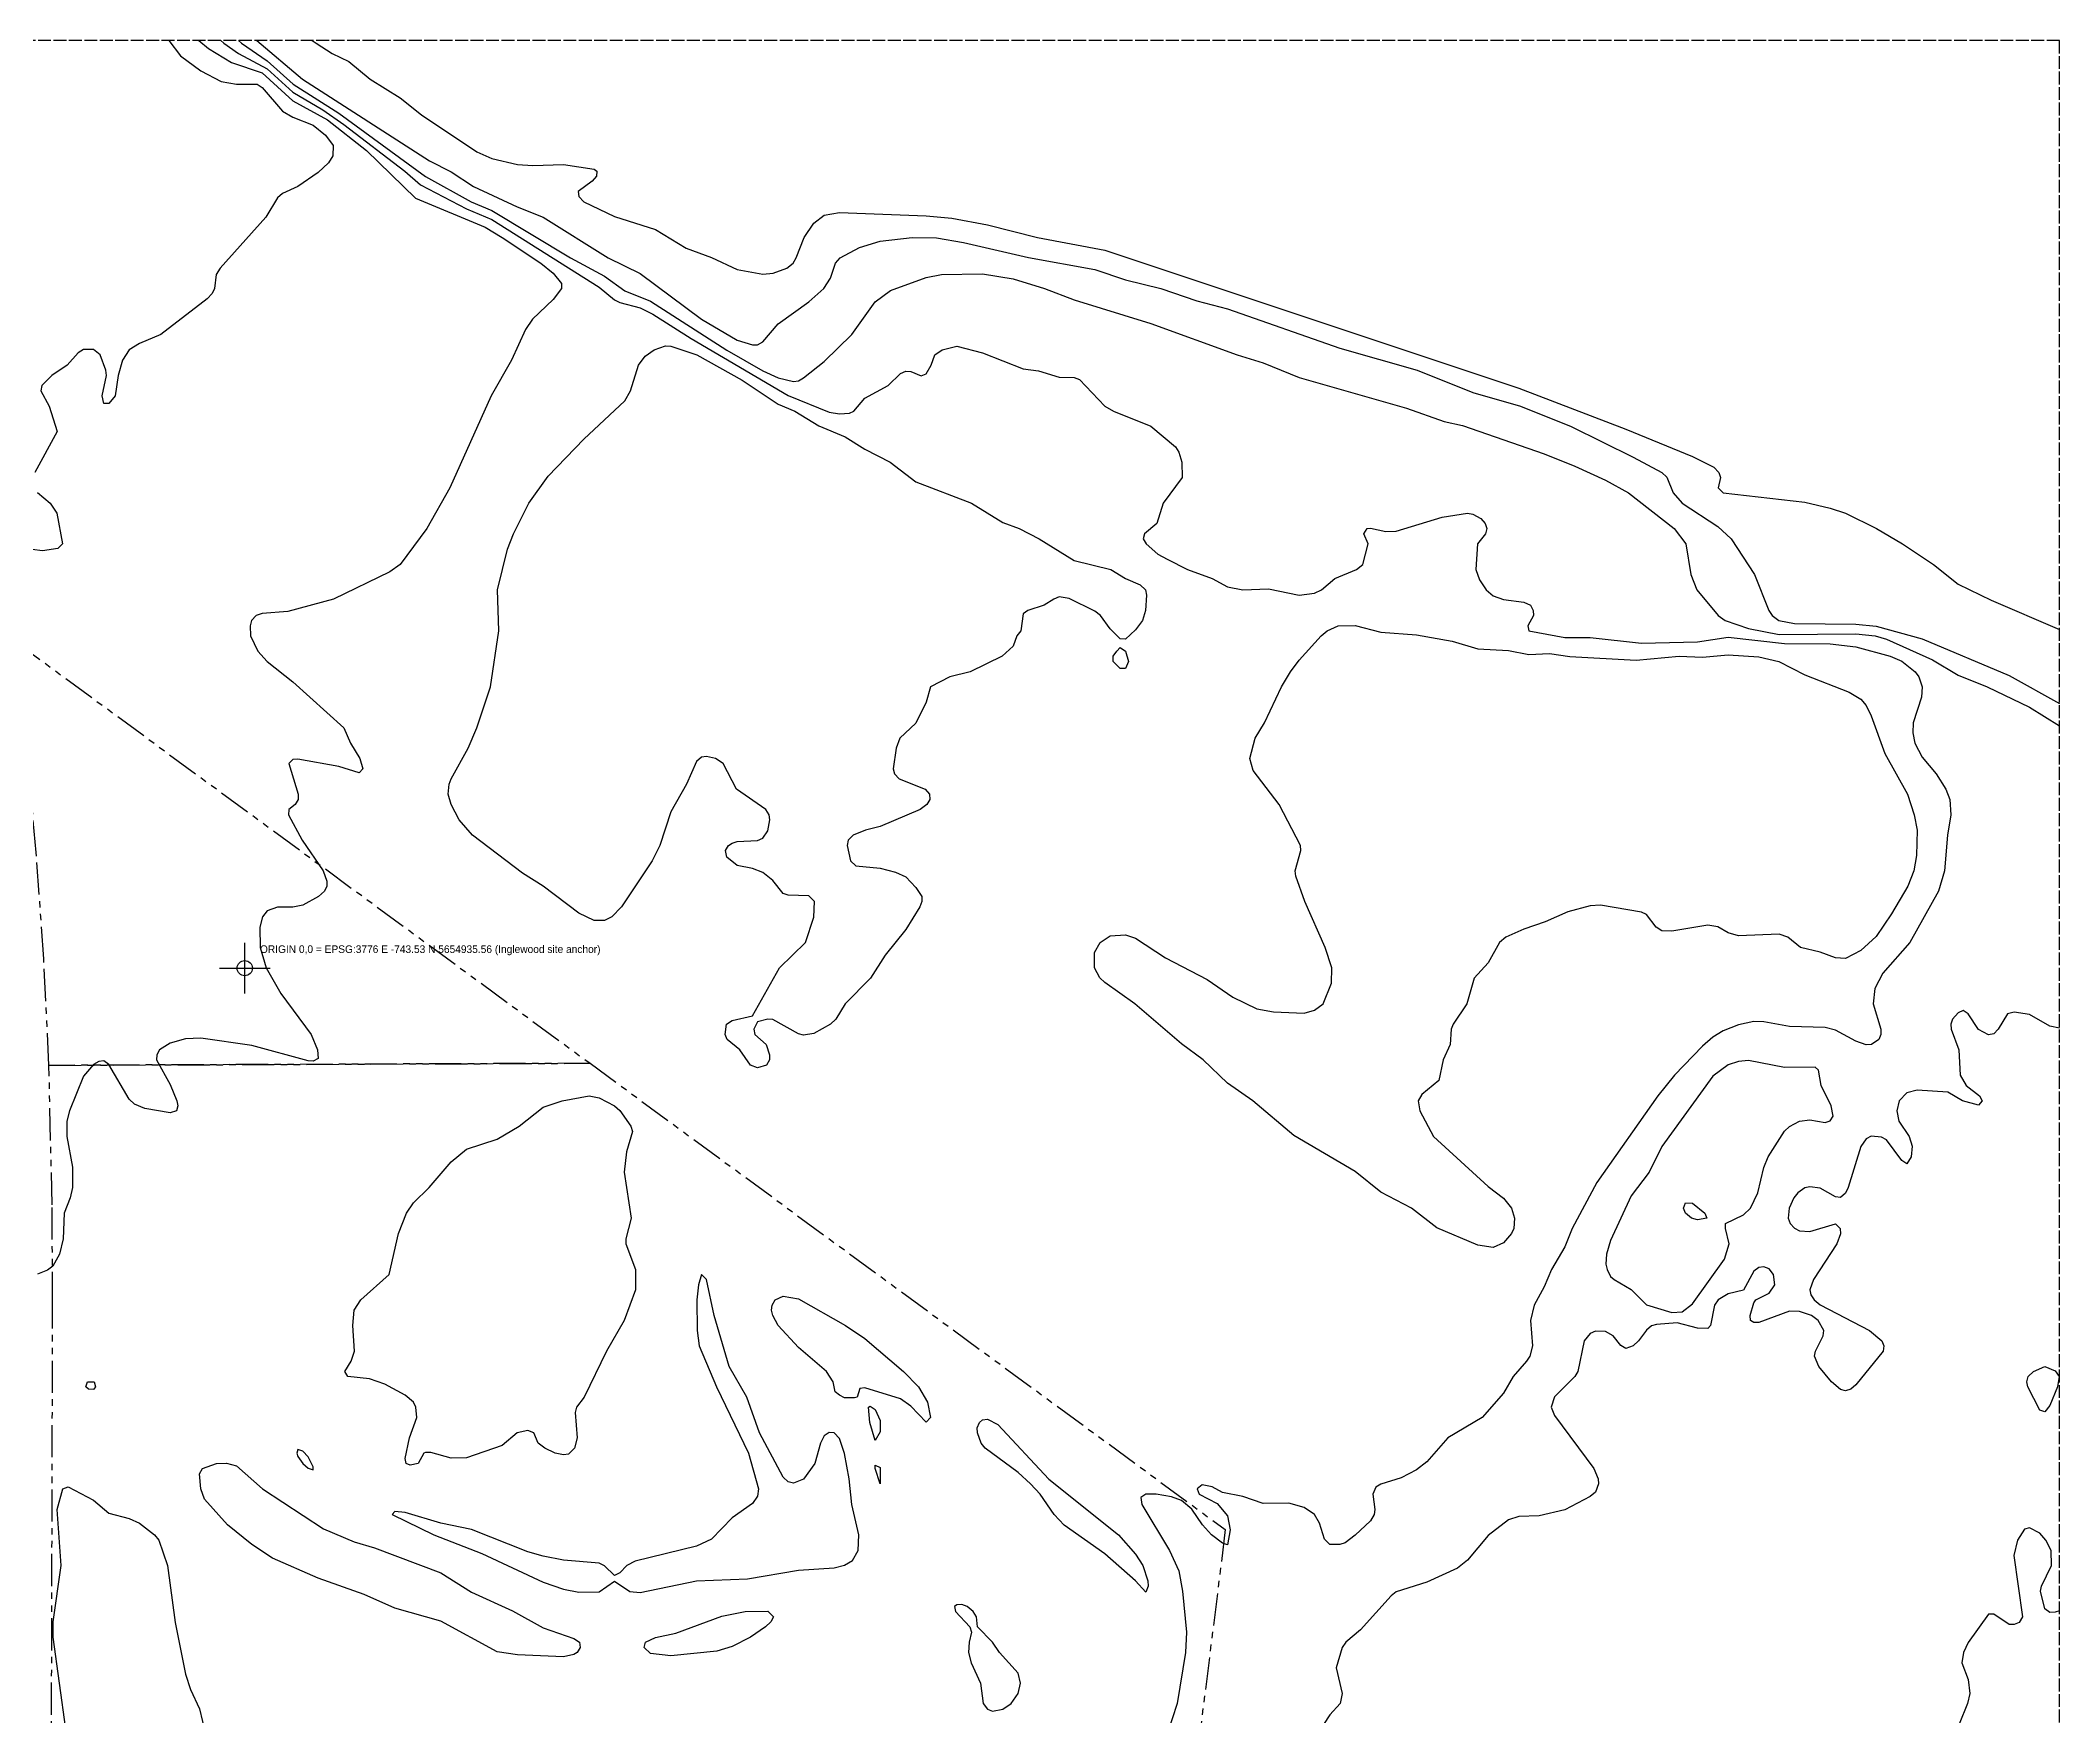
# Model space of a CAD drawing. Header units: metres. Extents: x -242 to 358, y -417 to 183.
# Drawn here: x -40.3 to 358, y -147.4 to 183 of the extents above; entities that cross this region are included whole.
import ezdxf

# ---------------------------------------------------------------- set-up
doc = ezdxf.new("R2010")
doc.units = ezdxf.units.M
doc.header["$LTSCALE"] = 2
doc.linetypes.add('DASHED', pattern=[1.524, 1.27, -0.254])
doc.linetypes.add('PHANTOM', pattern=[6.35, 3.175, -0.635, 0.635, -0.635, 0.635, -0.635])
for name, color, linetype in [('TOPO-CONTOUR-MAJOR', 8, 'CONTINUOUS'), ('TOPO-CONTOUR-MINOR', 9, 'CONTINUOUS'), ('TOPO-EXTENT', 3, 'DASHED'), ('TOPO-REF-SITE', 1, 'PHANTOM'), ('Z-ORIGIN', 1, 'CONTINUOUS')]:
    doc.layers.add(name, color=color, linetype=linetype)

msp = doc.modelspace()

# ---------------------------------------------------------------- linework, layer by layer
at = {"layer": 'TOPO-CONTOUR-MAJOR'}
for points in [[(-9.08, 183, 1035), (-7.18, 181.41, 1035), (-2.62, 178.66, 1035), (3.43, 176.59, 1035), (9.48, 171.07, 1035), (16.3, 167.31, 1035), (24.04, 161.26, 1035), (33.66, 151.89, 1035), (47.4, 146.15, 1035), (50.81, 144.13, 1035), (58.42, 139.09, 1035), (60.86, 137.08, 1035), (62.49, 135.06, 1035), (62.51, 134.05, 1035), (60.86, 131.87, 1035), (56.76, 128.01, 1035), (55.35, 125.99, 1035), (52.64, 119.95, 1035), (48.6, 112.89, 1035), (40.44, 94.76, 1035), (35.91, 86.7, 1035), (30.69, 79.64, 1035), (28.62, 78.18, 1035), (17.54, 72.77, 1035), (8.47, 70.33, 1035), (3.43, 69.94, 1035), (2.28, 69.57, 1035), (1.33, 68.56, 1035), (1.05, 67.55, 1035), (1.14, 65.54, 1035), (2.56, 62.51, 1035), (4.4, 60.5, 1035), (9.51, 56.47, 1035), (19.53, 47.4, 1035), (20.84, 44.38, 1035), (22.67, 41.35, 1035), (23.29, 39.34, 1035), (22.57, 38.5, 1035), (18.54, 39.76, 1035), (10.48, 41.24, 1035), (9.48, 41.16, 1035), (8.71, 40.35, 1035), (10.51, 34.3, 1035), (10.57, 33.29, 1035), (9.92, 32.29, 1035), (8.7, 31.28, 1035), (8.64, 30.27, 1035), (11.34, 25.23, 1035), (15.48, 19.19, 1035), (16.22, 17.17, 1035), (16.19, 16.16, 1035), (15.71, 15.16, 1035), (14.57, 14.15, 1035), (11.49, 12.41, 1035), (9.48, 12, 1035), (6.45, 12.06, 1035), (4.44, 11.32, 1035), (3.51, 10.12, 1035), (2.95, 8.1, 1035), (3.02, 4.07, 1035), (4.25, 0.04, 1035), (7.11, -5, 1035), (13.09, -13.06, 1035), (14.35, -16.08, 1035), (14.51, -17.84, 1035), (13.51, -18.37, 1035), (12.5, -18.31, 1035), (1.42, -15.23, 1035), (-8.66, -13.81, 1035), (-11.68, -13.91, 1035), (-14.71, -14.8, 1035), (-16.79, -16.08, 1035), (-17.32, -17.09, 1035), (-17.38, -18.1, 1035), (-14.71, -22.94, 1035), (-13.39, -26.16, 1035), (-13.19, -27.16, 1035), (-13.46, -28.17, 1035), (-14.71, -28.51, 1035), (-19.74, -27.69, 1035), (-21.76, -26.85, 1035), (-22.77, -25.82, 1035), (-26.8, -19.02, 1035), (-27.81, -18.31, 1035), (-28.81, -18.41, 1035), (-29.82, -19.03, 1035), (-31.84, -21.29, 1035), (-34.59, -28.17, 1035), (-35.07, -30.19, 1035), (-35.11, -33.21, 1035), (-34, -39.26, 1035), (-34, -43.29, 1035), (-34.42, -45.3, 1035), (-35.62, -48.32, 1035), (-35.84, -53.36, 1035), (-36.51, -56.38, 1035), (-37.88, -58.77, 1035), (-38.89, -59.56, 1035), (-40.9, -60.37, 1035)], [(80.74, 121.96, 1035), (83.03, 122.72, 1035), (84.04, 122.66, 1035), (89.19, 120.96, 1035), (98.15, 115.99, 1035), (105.2, 111.23, 1035), (108.51, 109.87, 1035), (113.26, 106.95, 1035), (118.44, 104.83, 1035), (122.33, 102.37, 1035), (127.34, 99.8, 1035), (132.4, 95.9, 1035), (143.33, 91.73, 1035), (149.53, 87.92, 1035), (152.77, 86.7, 1035), (156.73, 84.68, 1035), (163.64, 80.41, 1035), (170.84, 78.64, 1035), (173.72, 76.87, 1035), (176.64, 75.61, 1035), (177.71, 74.61, 1035), (177.88, 73.6, 1035), (177.68, 70.57, 1035), (177.12, 68.56, 1035), (175.73, 66.73, 1035), (173.72, 64.87, 1035), (172.71, 64.95, 1035), (170.69, 66.94, 1035), (168.81, 69.57, 1035), (167.67, 70.43, 1035), (162.63, 72.91, 1035), (160.62, 73.22, 1035), (159.61, 72.81, 1035), (157.68, 71.58, 1035), (154.49, 70.57, 1035), (153.56, 69.91, 1035), (153.08, 66.54, 1035), (152.31, 65.54, 1035), (151.55, 63.52, 1035), (149.38, 61.51, 1035), (143.1, 58.48, 1035), (139.08, 57.48, 1035), (135.29, 55.46, 1035), (134.41, 52.44, 1035), (132.4, 48.32, 1035), (129.21, 45.38, 1035), (128.51, 43.37, 1035), (127.93, 39.34, 1035), (128.16, 38.33, 1035), (129.12, 37.32, 1035), (134.23, 35.31, 1035), (135.06, 34.3, 1035), (135.14, 33.29, 1035), (134.56, 32.29, 1035), (133.21, 31.28, 1035), (125.35, 27.96, 1035), (122.47, 27.25, 1035), (120.04, 26.24, 1035), (119.05, 25.23, 1035), (118.82, 24.22, 1035), (119.5, 21.2, 1035), (120.51, 20.19, 1035), (125.35, 19.71, 1035), (128.37, 18.94, 1035), (130.39, 17.99, 1035), (132.4, 15.93, 1035), (133.54, 14.15, 1035), (133.58, 13.14, 1035), (133.16, 12.13, 1035), (130.39, 7.62, 1035), (126.36, 2.57, 1035), (123.46, -1.97, 1035), (118.44, -7.01, 1035), (116.61, -10.03, 1035), (115.57, -11.04, 1035), (112.25, -12.88, 1035), (110.24, -13.24, 1035), (109.23, -12.95, 1035), (104.19, -10.12, 1035), (103.18, -10.05, 1035), (101.17, -10.56, 1035), (100.39, -12.05, 1035), (100.62, -13.06, 1035), (102.85, -15.07, 1035), (103.53, -17.09, 1035), (103.48, -18.1, 1035), (102.89, -19.1, 1035), (101.17, -19.64, 1035), (99.79, -19.1, 1035), (97.67, -16.08, 1035), (95.16, -14.06, 1035), (94.8, -13.06, 1035), (95.06, -11.04, 1035), (96.13, -10.34, 1035), (100.16, -9.42, 1035), (105.46, 0.04, 1035), (110.61, 5.08, 1035), (112.25, 10.09, 1035), (112.37, 13.14, 1035), (111.25, 14.29, 1035), (107.21, 14.38, 1035), (106.21, 14.76, 1035), (104.19, 17.32, 1035), (102.18, 18.9, 1035), (100.16, 19.69, 1035), (97.14, 20.26, 1035), (95.12, 21.88, 1035), (94.84, 23.22, 1035), (95.44, 24.22, 1035), (96.13, 24.67, 1035), (97.14, 24.99, 1035), (101.17, 25.2, 1035), (102.18, 25.61, 1035), (103.18, 27.06, 1035), (103.6, 29.26, 1035), (103.43, 30.27, 1035), (102.78, 31.28, 1035), (97.02, 35.31, 1035), (94.37, 40.35, 1035), (92.83, 41.35, 1035), (91.09, 41.77, 1035), (90.09, 41.59, 1035), (89.08, 40.79, 1035), (87.14, 36.32, 1035), (84.04, 30.82, 1035), (81.88, 24.22, 1035), (80.36, 21.2, 1035), (74.34, 12.13, 1035), (72.42, 10.12, 1035), (70.94, 9.38, 1035), (68.93, 9.39, 1035), (65.9, 10.83, 1035), (58.85, 16.15, 1035), (54.82, 18.73, 1035), (44.95, 26.24, 1035), (42.28, 29.26, 1035), (40.7, 32.29, 1035), (40.15, 34.3, 1035), (40.3, 36.32, 1035), (40.69, 37.32, 1035), (44.08, 43.37, 1035), (45.79, 47.4, 1035), (48.48, 55.46, 1035), (50.15, 66.54, 1035), (49.83, 74.61, 1035), (51.82, 82.67, 1035), (53.01, 85.69, 1035), (56.07, 91.73, 1035), (59.86, 97.06, 1035), (66.91, 104.33, 1035), (74.95, 111.89, 1035), (76.1, 113.9, 1035), (77.7, 118.94, 1035), (79, 120.7, 1035), (80.74, 121.96, 1035)], [(215.71, 67.55, 1035), (219.06, 67.6, 1035), (224.1, 66.29, 1035), (231.15, 65.73, 1035), (238.2, 64.5, 1035), (243.24, 63.02, 1035), (249.29, 62.69, 1035), (253.32, 61.9, 1035), (257.35, 62.06, 1035), (261.38, 61.5, 1035), (274.48, 60.72, 1035), (282.96, 61.51, 1035), (287.58, 61.36, 1035), (292.62, 61.79, 1035), (298.66, 61.43, 1035), (302.59, 60.5, 1035), (307.73, 57.85, 1035), (316.49, 54.45, 1035), (318.81, 53.08, 1035), (319.82, 51.82, 1035), (320.83, 49.74, 1035), (323.51, 42.36, 1035), (328.01, 34.3, 1035), (329.34, 30.27, 1035), (329.88, 27.25, 1035), (329.79, 22.21, 1035), (329.22, 19.19, 1035), (328.05, 16.16, 1035), (324.86, 10.69, 1035), (321.84, 6.27, 1035), (318.81, 3.51, 1035), (315.79, 1.89, 1035), (313.78, 2.01, 1035), (310.75, 3.14, 1035), (306.86, 4.07, 1035), (304.42, 6.09, 1035), (302.69, 6.69, 1035), (294.63, 6.38, 1035), (292.62, 7, 1035), (290.6, 8.16, 1035), (288.59, 8.48, 1035), (281.53, 7.28, 1035), (279.52, 7.34, 1035), (278.39, 8.1, 1035), (276.49, 10.6, 1035), (275.49, 11.03, 1035), (267.43, 12.45, 1035), (265.41, 12.29, 1035), (261.02, 11.13, 1035), (256.51, 9.11, 1035), (252.31, 7.67, 1035), (248.78, 6.09, 1035), (247.48, 5.08, 1035), (245.27, 1.05, 1035), (242.49, -1.97, 1035), (241.09, -7.01, 1035), (238.37, -11.04, 1035), (237.95, -12.05, 1035), (237.8, -15.07, 1035), (236.4, -18.1, 1035), (235.55, -22.13, 1035), (232.16, -24.89, 1035), (231.5, -26.16, 1035), (231.81, -28.17, 1035), (234.52, -33.21, 1035), (245.26, -43.09, 1035), (248.28, -45.37, 1035), (249.85, -47.32, 1035), (250.49, -49.33, 1035), (250.33, -51.35, 1035), (249.91, -52.35, 1035), (248.28, -54.18, 1035), (246.27, -55.07, 1035), (243.24, -54.65, 1035), (235.18, -51.23, 1035), (230.17, -47.32, 1035), (224.1, -44.15, 1035), (219.06, -40.11, 1035), (206.97, -33.03, 1035), (198.83, -26.16, 1035), (193.87, -22.66, 1035), (189.03, -18.1, 1035), (184.8, -14.91, 1035), (175.61, -7.01, 1035), (169.69, -2.81, 1035), (168.68, -1.92, 1035), (167.6, 0.04, 1035), (167.61, 3.06, 1035), (168.77, 5.08, 1035), (170.69, 6.35, 1035), (173.72, 6.6, 1035), (175.73, 5.92, 1035), (181.66, 2.06, 1035), (189.84, -2.25, 1035), (194.88, -5.75, 1035), (199.66, -8.02, 1035), (202.94, -8.6, 1035), (208.98, -8.89, 1035), (211, -8.31, 1035), (212.73, -7.01, 1035), (214.38, -2.98, 1035), (214.43, 0.04, 1035), (213.12, 4.07, 1035), (209.13, 13.14, 1035), (207.31, 18.18, 1035), (207.19, 19.19, 1035), (208.3, 23.22, 1035), (208.27, 24.22, 1035), (204.08, 32.29, 1035), (198.91, 39.02, 1035), (198.28, 41.35, 1035), (199.33, 45.38, 1035), (201.17, 48.41, 1035), (204.52, 55.46, 1035), (206.3, 58.48, 1035), (207.98, 60.78, 1035), (212.34, 65.54, 1035), (213.54, 66.54, 1035), (215.71, 67.55, 1035)], [(172.04, 62.51, 1035), (172.71, 63.24, 1035), (173.72, 62.52, 1035), (174.34, 60.5, 1035), (173.72, 59.12, 1035), (172.71, 59.1, 1035), (171.31, 60.5, 1035), (171.33, 61.51, 1035), (172.04, 62.51, 1035)], [(62.6, -26.16, 1035), (67.92, -25.21, 1035), (69.93, -25.55, 1035), (72.91, -27.16, 1035), (73.96, -28.1, 1035), (76.13, -31.19, 1035), (76.52, -32.2, 1035), (75.33, -36.23, 1035), (74.85, -40.26, 1035), (76.2, -49.33, 1035), (75.15, -53.36, 1035), (75.15, -54.37, 1035), (77.06, -59.41, 1035), (77.06, -63.44, 1035), (74.84, -69.48, 1035), (71.36, -75.53, 1035), (66.93, -84.6, 1035), (65.46, -86.61, 1035), (65.18, -87.62, 1035), (65.57, -92.66, 1035), (65.02, -94.67, 1035), (63.89, -95.83, 1035), (62.88, -96.02, 1035), (61.25, -95.68, 1035), (59.17, -94.67, 1035), (57.88, -93.67, 1035), (57.04, -91.65, 1035), (55.83, -91.18, 1035), (53.77, -91.65, 1035), (50.79, -94.15, 1035), (43.73, -96.56, 1035), (40.71, -96.67, 1035), (36.68, -95.54, 1035), (35.67, -95.53, 1035), (35.32, -95.68, 1035), (34.24, -97.7, 1035), (32.65, -98.01, 1035), (31.86, -97.7, 1035), (31.63, -96.69, 1035), (32.48, -92.66, 1035), (33.93, -88.63, 1035), (33.78, -86.61, 1035), (33.26, -85.61, 1035), (31.64, -84.24, 1035), (27.61, -82.07, 1035), (24.59, -81.01, 1035), (20.36, -80.57, 1035), (19.73, -79.56, 1035), (21, -77.54, 1035), (21.64, -75.53, 1035), (21.32, -70.49, 1035), (21.59, -67.47, 1035), (22.92, -65.45, 1035), (28.5, -60.42, 1035), (30.31, -52.35, 1035), (31.94, -48.32, 1035), (33.3, -46.31, 1035), (36.36, -43.29, 1035), (40.71, -38.17, 1035), (43.73, -35.72, 1035), (49.78, -33.72, 1035), (54.15, -31.19, 1035), (58.85, -27.43, 1035), (62.6, -26.16, 1035)], [(104.64, -65.45, 1035), (106.21, -64.72, 1035), (109.23, -65.23, 1035), (118.49, -70.49, 1035), (122.33, -73.07, 1035), (129.96, -79.56, 1035), (132.89, -82.58, 1035), (134.7, -85.61, 1035), (135.24, -88.63, 1035), (134.42, -89.54, 1035), (131.4, -86.39, 1035), (129.38, -84.93, 1035), (122.33, -82.75, 1035), (121.32, -82.9, 1035), (120.8, -84.6, 1035), (120.31, -84.78, 1035), (118.3, -84.73, 1035), (117.29, -84.25, 1035), (116.47, -83.59, 1035), (116.07, -81.57, 1035), (114.76, -79.56, 1035), (109.23, -74.81, 1035), (105.24, -70.49, 1035), (104.14, -68.48, 1035), (103.93, -67.47, 1035), (104.02, -66.46, 1035), (104.64, -65.45, 1035)], [(-31.02, -81.57, 1035), (-29.71, -81.57, 1035), (-29.42, -82.58, 1035), (-29.82, -83.1, 1035), (-30.83, -83.02, 1035), (-31.35, -82.58, 1035), (-31.02, -81.57, 1035)], [(123.04, -86.61, 1035), (123.34, -86.39, 1035), (124.34, -87.08, 1035), (125.35, -89.25, 1035), (125.35, -91.47, 1035), (124.34, -93.16, 1035), (123.32, -89.64, 1035), (123.04, -86.61, 1035)], [(144.92, -89.64, 1035), (145.5, -89.11, 1035), (146.51, -88.95, 1035), (148.53, -90.03, 1035), (158.6, -100.79, 1035), (172.34, -111.8, 1035), (175.73, -115.6, 1035), (177.16, -117.85, 1035), (178.12, -120.87, 1035), (178.19, -121.88, 1035), (177.75, -123.08, 1035), (175.71, -120.87, 1035), (169.69, -115.53, 1035), (161.63, -109.84, 1035), (159.66, -107.77, 1035), (156.88, -103.74, 1035), (155.01, -101.73, 1035), (152.56, -99.48, 1035), (146.05, -94.67, 1035), (145.29, -93.67, 1035), (144.51, -91.65, 1035), (144.49, -90.64, 1035), (144.92, -89.64, 1035)], [(-5.6, -97.7, 1035), (-3.62, -97.63, 1035), (-1.61, -98.18, 1035), (3.47, -102.73, 1035), (15.52, -110.62, 1035), (21.57, -113.12, 1035), (25.6, -114.35, 1035), (38.7, -119.27, 1035), (44.74, -123.08, 1035), (52.8, -126.77, 1035), (58.85, -130.1, 1035), (64.89, -132.2, 1035), (66.03, -132.96, 1035), (66.19, -133.97, 1035), (65.56, -134.98, 1035), (64.89, -135.36, 1035), (62.88, -135.83, 1035), (53.81, -135.46, 1035), (49.78, -134.82, 1035), (38.7, -128.78, 1035), (29.63, -126.23, 1035), (23.58, -123.56, 1035), (14.51, -120.3, 1035), (5.45, -116.35, 1035), (1.42, -113.7, 1035), (-3.43, -109.79, 1035), (-7.96, -104.75, 1035), (-8.66, -102.73, 1035), (-8.94, -99.71, 1035), (-8.33, -98.7, 1035), (-5.6, -97.7, 1035)], [(124.33, -98.7, 1035), (124.34, -98.06, 1035), (125.35, -98.48, 1035), (125.35, -101.74, 1035), (124.33, -98.7, 1035)], [(-35.32, -150.09, 1035), (-37.78, -131.96, 1035), (-37.76, -128.93, 1035), (-36.22, -117.85, 1035), (-37.02, -106.77, 1035), (-35.9, -102.73, 1035)], [(-35.9, -102.73, 1035), (-34.86, -102.33, 1035), (-29.82, -104.91, 1035), (-26.8, -107.52, 1035), (-22.77, -108.55, 1035), (-20.75, -109.46, 1035), (-17.77, -111.8, 1035), (-16.97, -112.81, 1035), (-15.25, -117.85, 1035), (-13.7, -129.06, 1035), (-11.68, -139.24, 1035), (-10.68, -142.25, 1035), (-8.9, -146.06, 1035), (-7.76, -151.1, 1035)], [(98.7, -126.92, 1035), (103.18, -126.81, 1035), (104.29, -127.93, 1035), (103.78, -128.93, 1035), (102.73, -129.94, 1035), (99.74, -131.96, 1035), (96.13, -133.77, 1035), (93.11, -134.73, 1035), (84.04, -135.61, 1035), (80.01, -135.18, 1035), (78.76, -133.97, 1035), (79.05, -132.96, 1035), (81.02, -132.05, 1035), (85.05, -131.16, 1035), (94.12, -127.82, 1035), (98.7, -126.92, 1035)]]:
    msp.add_polyline3d(points, dxfattribs=at)
at = {"layer": 'TOPO-CONTOUR-MINOR'}
for points in [[(-14.99, 183, 1036), (-12.69, 179.96, 1036), (-8.66, 177.01, 1036), (-4.63, 174.9, 1036), (-1.61, 174.36, 1036), (2.42, 174.36, 1036), (3.43, 173.74, 1036), (7.46, 169.05, 1036), (9.48, 167.86, 1036), (13.49, 166.3, 1036), (15.96, 164.28, 1036), (17.44, 162.27, 1036), (17.37, 160.25, 1036), (16.53, 158.85, 1036), (14.51, 156.97, 1036), (10.48, 154.2, 1036), (7.46, 152.82, 1036), (6.45, 151.94, 1036), (4.19, 148.16, 1036), (-4.85, 138.09, 1036), (-5.64, 136.8, 1036), (-5.99, 134.05, 1036), (-6.45, 133.05, 1036), (-7.43, 132.04, 1036), (-16.58, 124.99, 1036), (-20.75, 123.24, 1036), (-22.78, 121.96, 1036), (-24.14, 119.95, 1036), (-24.95, 116.93, 1036), (-25.54, 112.89, 1036), (-26.8, 111.39, 1036), (-27.81, 111.37, 1036), (-28.14, 112.89, 1036), (-27.26, 116.93, 1036), (-27.39, 117.93, 1036), (-28.49, 120.96, 1036), (-29.82, 122, 1036), (-31.84, 122.03, 1036), (-32.84, 121.38, 1036), (-35.05, 118.94, 1036), (-38.03, 116.93, 1036), (-40.04, 114.91, 1036), (-40.25, 113.9, 1036), (-38.57, 110.88, 1036), (-37.01, 105.84, 1036), (-41.4, 97.78, 1036)], [(-4.74, 183, 1034), (-4.1, 182.42, 1034), (-1.23, 180.4, 1034), (4.44, 177.4, 1034), (9.48, 172.76, 1034), (15.41, 169.32, 1034), (19.55, 166.44, 1034), (31.6, 157.23, 1034), (34.67, 154.49, 1034), (43.73, 149.79, 1034), (48.77, 147.64, 1034), (69.93, 134.33, 1034), (72.96, 131.81, 1034), (73.96, 131.28, 1034), (77.99, 130.25, 1034), (80.52, 129.02, 1034), (88.07, 124.21, 1034), (107.21, 112.95, 1034), (115.28, 109.69, 1034), (117.29, 109.35, 1034), (119.31, 109.46, 1034), (120.17, 109.87, 1034), (122.33, 112.44, 1034), (126.94, 114.91, 1034), (129.38, 117.28, 1034), (130.39, 117.77, 1034), (131.4, 117.69, 1034), (133.41, 116.81, 1034), (134.42, 117.26, 1034), (135.43, 118.92, 1034), (136.12, 120.96, 1034), (137.54, 121.96, 1034), (140.47, 122.66, 1034), (145.5, 121.4, 1034), (153.56, 118.24, 1034), (156.59, 117.79, 1034), (160.62, 116.55, 1034), (163.64, 116.5, 1034), (164.65, 116.14, 1034), (169.69, 110.82, 1034), (171.36, 109.87, 1034), (178.76, 106.91, 1034), (183.57, 102.82, 1034), (184.26, 101.81, 1034), (184.82, 99.8, 1034), (184.93, 96.77, 1034), (181.15, 91.73, 1034), (179.91, 87.7, 1034), (177.51, 85.69, 1034), (177.24, 84.68, 1034), (177.81, 83.67, 1034), (180.13, 81.66, 1034), (181.94, 80.65, 1034), (185.94, 78.64, 1034), (190.85, 76.84, 1034), (193.87, 75.23, 1034), (196.89, 74.61, 1034), (201.93, 74.83, 1034), (207.98, 73.58, 1034), (211, 73.96, 1034), (212.38, 74.61, 1034), (215.03, 76.86, 1034), (219.33, 78.64, 1034), (220.56, 79.64, 1034), (221.61, 83.67, 1034), (220.78, 85.69, 1034), (221.38, 86.7, 1034), (222.08, 86.8, 1034), (225.11, 86.16, 1034), (227.12, 86.19, 1034), (236.19, 88.96, 1034), (241.23, 89.74, 1034), (242.23, 89.58, 1034), (243.82, 88.71, 1034), (244.69, 87.7, 1034), (245.02, 86.7, 1034), (244.76, 85.69, 1034), (243.19, 83.67, 1034), (242.85, 78.64, 1034), (243.58, 76.62, 1034), (244.9, 74.61, 1034), (246.27, 73.46, 1034), (248.28, 72.75, 1034), (252.31, 72.19, 1034), (253.6, 71.58, 1034), (254.17, 70.57, 1034), (254.21, 69.57, 1034), (253.1, 67.55, 1034), (253.32, 66.54, 1034), (260.37, 65.23, 1034), (265.41, 65.23, 1034), (275.49, 64.11, 1034), (286.57, 64.37, 1034), (292.62, 65.32, 1034), (303.7, 64.01, 1034), (312.77, 63.99, 1034), (317.81, 63.36, 1034), (324.59, 61.51, 1034), (326.87, 60.54, 1034), (329.53, 58.48, 1034), (330.23, 57.48, 1034), (330.89, 55.46, 1034), (330.73, 53.45, 1034), (329.14, 48.41, 1034), (329.03, 46.39, 1034), (329.45, 44.38, 1034), (330.91, 41.63, 1034), (333.65, 38.33, 1034), (335.57, 35.31, 1034), (336.35, 33.29, 1034), (336.57, 30.27, 1034), (335.9, 26.24, 1034), (335.27, 19.19, 1034), (334.13, 15.16, 1034), (328.45, 5.08, 1034), (323.13, -0.97, 1034), (321.55, -3.99, 1034), (321.22, -7.01, 1034), (322.76, -12.05, 1034), (322.76, -13.06, 1034), (322.34, -14.06, 1034), (320.91, -15.07, 1034), (319.82, -15.14, 1034), (317.81, -14.41, 1034), (313.78, -12.26, 1034), (311.76, -11.7, 1034), (304.71, -11.49, 1034), (299.67, -10.57, 1034), (297.65, -10.53, 1034), (294.63, -11.17, 1034), (291.61, -12.35, 1034), (289.59, -13.61, 1034), (287.58, -15.38, 1034), (282.04, -21.12, 1034), (278.75, -25.15, 1034), (266.74, -42.28, 1034), (261.85, -51.35, 1034), (260.37, -54.98, 1034), (257.78, -59.41, 1034), (256.34, -62.83, 1034), (254.35, -66.46, 1034), (253.65, -69.48, 1034), (254.03, -74.52, 1034), (253.49, -76.54, 1034), (252.83, -77.54, 1034), (250.23, -80.57, 1034), (248.28, -83.83, 1034), (244.09, -88.63, 1034), (237.31, -92.66, 1034), (233.17, -97.34, 1034), (231.15, -98.96, 1034), (228.13, -100.53, 1034), (224.1, -101.75, 1034), (223.09, -102.35, 1034), (222.53, -103.74, 1034), (222.93, -106.77, 1034), (222.8, -107.77, 1034), (222.08, -109.02, 1034), (219.06, -111.84, 1034), (217.04, -113.33, 1034), (216.04, -113.71, 1034), (214.02, -113.66, 1034), (213.01, -112.61, 1034), (212.01, -109.47, 1034), (211.04, -107.77, 1034), (208.98, -106.39, 1034), (205.96, -105.5, 1034), (200.92, -105.56, 1034), (196.89, -104.24, 1034), (192.86, -103.44, 1034), (190.85, -102.33, 1034), (188.83, -101.94, 1034), (187.85, -102.73, 1034), (188.25, -103.74, 1034), (191.85, -105.6, 1034), (193.87, -108.03, 1034), (194.37, -110.8, 1034), (193.87, -113.74, 1034), (192.86, -113.41, 1034), (190.73, -111.8, 1034), (188.9, -109.79, 1034), (186.82, -106.73, 1034), (184.8, -105, 1034), (182.79, -104.26, 1034), (179.76, -103.77, 1034), (177.75, -103.77, 1034), (176.74, -104.38, 1034), (176.95, -105.76, 1034), (182.42, -114.83, 1034), (184.26, -118.86, 1034), (184.97, -122.89, 1034), (185.77, -130.95, 1034), (185.56, -134.98, 1034), (183.96, -145.05, 1034), (180.96, -154.12, 1034)], [(-1.25, 183, 1033), (-0.63, 182.42, 1033), (4.44, 178.96, 1033), (9.56, 174.36, 1033), (18.54, 168.63, 1033), (35.67, 156.17, 1033), (44.67, 151.18, 1033), (48.77, 149.47, 1033), (64.29, 140.1, 1033), (70.94, 136.5, 1033), (74.97, 133.59, 1033), (80.01, 131.53, 1033), (95.12, 121.92, 1033), (102.18, 117.85, 1033), (105.2, 116.46, 1033), (108.22, 115.71, 1033), (109.23, 115.84, 1033), (110.24, 116.43, 1033), (114.27, 119.69, 1033), (119.77, 124.99, 1033), (124.34, 131.41, 1033), (127.37, 133.65, 1033), (134.42, 136.2, 1033), (137.44, 136.84, 1033), (145.5, 136.93, 1033), (151.55, 135.95, 1033), (157.73, 134.05, 1033), (163.64, 131.8, 1033), (178.76, 127.18, 1033), (195.76, 120.96, 1033), (200.92, 119.42, 1033), (207.98, 116.53, 1033), (229.14, 110.43, 1033), (236.57, 107.86, 1033), (240.22, 107.06, 1033), (256.34, 101.45, 1033), (262.39, 99.02, 1033), (268.43, 96.25, 1033), (272.95, 93.75, 1033), (281.99, 86.7, 1033), (284.24, 83.67, 1033), (285.27, 77.63, 1033), (286.45, 74.61, 1033), (290.63, 69.57, 1033), (292, 68.56, 1033), (296.65, 66.98, 1033), (302.69, 65.84, 1033), (317.81, 65.94, 1033), (321.62, 65.54, 1033), (323.85, 64.91, 1033), (332.92, 60.82, 1033), (337.96, 57.77, 1033), (343.74, 55.46, 1033), (352.06, 51.46, 1033), (358, 47.81, 1033)], [(2.38, 183, 1032), (11.42, 175.37, 1032), (36.46, 159.24, 1032), (40.71, 157.08, 1032), (45.1, 154.21, 1032), (53.71, 150.18, 1032), (58.85, 148.15, 1032), (71.72, 140.1, 1032), (77.99, 137.04, 1032), (90.08, 128.01, 1032), (97.14, 123.89, 1032), (100.16, 122.93, 1032), (101.17, 122.94, 1032), (102.18, 123.56, 1032), (105.2, 127.06, 1032), (111.25, 131.41, 1032), (114.26, 134.05, 1032), (115.52, 136.07, 1032), (116.56, 139.09, 1032), (117.42, 140.1, 1032), (121.26, 142.12, 1032), (125.35, 143.37, 1032), (131.68, 144.13, 1032), (136.44, 144.06, 1032), (141.79, 143.12, 1032), (154.57, 140.18, 1032), (167.67, 137.83, 1032), (173.72, 135.78, 1032), (180.72, 134.05, 1032), (187.82, 131.6, 1032), (193.87, 130.07, 1032), (216.04, 122.3, 1032), (231.29, 117.93, 1032), (242.23, 113.58, 1032), (251.67, 110.88, 1032), (261.67, 106.85, 1032), (273.89, 100.8, 1032), (279.54, 97.78, 1032), (280.52, 96.86, 1032), (281.8, 93.75, 1032), (283.55, 91.74, 1032), (290.6, 87.13, 1032), (293.19, 84.68, 1032), (297.83, 77.63, 1032), (300.63, 70.57, 1032), (301.27, 69.57, 1032), (302.59, 68.56, 1032), (305.71, 67.96, 1032), (317.81, 67.85, 1032), (321.84, 67.49, 1032), (330.91, 64.94, 1032), (348.03, 57.7, 1032), (358, 52.21, 1032)], [(13.33, 183, 1031), (14.11, 182.42, 1031), (17.23, 180.4, 1031), (20.56, 178.84, 1031), (24.74, 175.37, 1031), (30.64, 171.7, 1031), (34.84, 168.31, 1031), (45.75, 161.04, 1031), (48.77, 159.71, 1031), (53.81, 158.51, 1031), (56.83, 158.31, 1031), (62.88, 158.52, 1031), (68.93, 157.57, 1031), (69.47, 157.23, 1031), (69.4, 156.22, 1031), (68.51, 155.21, 1031), (65.75, 153.2, 1031), (65.89, 152.19, 1031), (66.92, 151.18, 1031), (72.96, 148.23, 1031), (81.02, 145.71, 1031), (87.06, 142.03, 1031), (92.1, 140.18, 1031), (97.14, 137.8, 1031), (102.18, 136.87, 1031), (104.24, 137.08, 1031), (106.91, 138.09, 1031), (108.15, 139.09, 1031), (108.8, 140.1, 1031), (110.36, 144.13, 1031), (112.25, 146.98, 1031), (114.27, 148.51, 1031), (117.29, 149.08, 1031), (134.42, 148.39, 1031), (139.46, 147.92, 1031), (146.51, 146.6, 1031), (156.36, 144.13, 1031), (169.69, 141.64, 1031), (251.3, 114.42, 1031), (272.46, 106.31, 1031), (285.56, 100.91, 1031), (289.76, 98.79, 1031), (290.75, 97.78, 1031), (291.12, 96.77, 1031), (290.65, 94.76, 1031), (291.61, 93.75, 1031), (307.73, 91.9, 1031), (312.77, 90.75, 1031), (315.79, 89.72, 1031), (321.86, 86.7, 1031), (327.03, 83.67, 1031), (333.11, 79.64, 1031), (337.96, 75.71, 1031), (344.52, 72.59, 1031), (358, 66.8, 1031)], [(-40.9, 93.84, 1036), (-38.35, 91.73, 1036), (-37.05, 89.72, 1036), (-35.97, 83.67, 1036), (-36.87, 82.81, 1036), (-39.9, 82.3, 1036), (-41.91, 82.6, 1036)], [(358, -11.81, 1033), (356.1, -11.47, 1033), (352.06, -9.13, 1033), (349.04, -8.68, 1033), (347.75, -9.03, 1033), (345.86, -12.05, 1033), (345.01, -12.93, 1033), (344, -13.16, 1033), (341.99, -12.11, 1033), (339.97, -8.99, 1033), (338.97, -8.32, 1033), (337.96, -8.81, 1033), (336.89, -10.03, 1033), (336.56, -11.04, 1033), (336.63, -12.05, 1033), (338.12, -16.08, 1033), (338.38, -21.12, 1033), (339.58, -23.13, 1033), (342.21, -25.15, 1033), (342.74, -26.16, 1033), (341.99, -27.05, 1033), (338.83, -26.16, 1033), (335.94, -24.45, 1033), (329.9, -24.08, 1033), (327.88, -24.62, 1033), (326.32, -26.16, 1033), (325.9, -28.17, 1033), (326.31, -30.19, 1033), (328.29, -33.21, 1033), (328.89, -35.12, 1033), (328.73, -37.24, 1033), (327.88, -38.59, 1033), (326.87, -37.92, 1033), (323.85, -33.89, 1033), (322.84, -33.31, 1033), (320.83, -33.13, 1033), (319.82, -33.69, 1033), (318.81, -35.18, 1033), (316.28, -43.29, 1033), (315.79, -44.35, 1033), (314.78, -45.26, 1033), (313.78, -45.08, 1033), (310.75, -43.42, 1033), (308.74, -43.12, 1033), (307.73, -43.35, 1033), (306.36, -44.29, 1033), (305.54, -45.3, 1033), (304.64, -47.32, 1033), (304.45, -49.33, 1033), (304.82, -50.34, 1033), (305.71, -51.28, 1033), (306.72, -51.78, 1033), (308.74, -51.95, 1033), (313.78, -50.43, 1033), (314.69, -51.35, 1033), (314.78, -52.42, 1033), (314.05, -54.37, 1033), (309.45, -61.42, 1033), (308.74, -63.44, 1033), (308.94, -64.45, 1033), (309.58, -65.45, 1033), (310.75, -66.41, 1033), (320.52, -71.5, 1033), (322.95, -73.51, 1033), (323.34, -74.52, 1033), (323.18, -75.53, 1033), (317.81, -82.17, 1033), (316.8, -83.03, 1033), (315.79, -83.35, 1033), (314.78, -83.09, 1033), (313.01, -81.57, 1033), (310.49, -78.55, 1033), (309.67, -76.54, 1033), (309.87, -75.53, 1033), (311.36, -72.51, 1033), (311.47, -71.5, 1033), (310.35, -69.48, 1033), (309.05, -68.48, 1033), (306.72, -67.73, 1033), (304.71, -67.68, 1033), (298.66, -69.88, 1033), (297.65, -69.91, 1033), (297.02, -69.48, 1033), (296.96, -68.48, 1033), (297.65, -65.99, 1033), (298.07, -65.45, 1033), (300.68, -64.11, 1033), (301.84, -62.43, 1033), (301.54, -60.42, 1033), (300.68, -59.29, 1033), (299.67, -58.88, 1033), (298.66, -59.02, 1033), (297.65, -59.78, 1033), (295.64, -63.48, 1033), (292.62, -64.26, 1033), (290.64, -65.45, 1033), (289.94, -66.46, 1033), (289.13, -70.49, 1033), (288.59, -71.06, 1033), (286.57, -71, 1033), (282.54, -69.98, 1033), (278.51, -70.31, 1033), (277.5, -70.57, 1033), (276.49, -71.4, 1033), (274.96, -73.51, 1033), (273.85, -74.52, 1033), (272.46, -75, 1033), (271.46, -74.41, 1033), (269.92, -72.51, 1033), (268.43, -71.66, 1033), (266.42, -71.62, 1033), (265.41, -72.07, 1033), (264.24, -73.51, 1033), (262.94, -79.56, 1033), (262.34, -80.57, 1033), (258.36, -84.52, 1033), (257.68, -86.61, 1033), (258.36, -88.24, 1033), (266.14, -98.7, 1033), (266.95, -100.72, 1033), (267.01, -101.73, 1033), (266.42, -103.37, 1033), (265.41, -104.18, 1033), (260.37, -106.83, 1033), (255.33, -108.02, 1033), (251.3, -108.17, 1033), (249.29, -108.79, 1033), (245.26, -111.93, 1033), (241.23, -116.76, 1033), (239.21, -118.36, 1033), (233.17, -121.14, 1033), (227.12, -123.02, 1033), (226.11, -123.78, 1033), (220.07, -130.54, 1033), (217.17, -132.96, 1033), (216.47, -133.97, 1033), (215.32, -138, 1033), (216.45, -143.04, 1033), (216.08, -145.05, 1033), (214.02, -147.3, 1033), (211.52, -151.1, 1033)], [(292.62, -19.08, 1033), (289.59, -21.27, 1033), (279.52, -35.17, 1033), (277.03, -40.26, 1033), (273.47, -44.92, 1033), (269.44, -53.73, 1033), (268.65, -56.38, 1033), (268.5, -58.4, 1033), (268.73, -59.41, 1033), (269.44, -60.79, 1033), (270.13, -61.42, 1033), (273.47, -63.37, 1033), (276.49, -66.41, 1033), (281.53, -67.93, 1033), (283.55, -67.77, 1033), (285.56, -66.23, 1033), (291.87, -57.39, 1033), (292.81, -54.37, 1033), (292.06, -51.35, 1033), (292.07, -50.34, 1033), (295.64, -48.64, 1033), (297.01, -47.32, 1033), (298.48, -44.29, 1033), (299.67, -39.29, 1033), (300.48, -37.24, 1033), (303.7, -32.17, 1033), (304.71, -31.26, 1033), (306.72, -30.2, 1033), (308.74, -29.92, 1033), (311.76, -30.45, 1033), (312.77, -30.08, 1033), (313.3, -29.18, 1033), (312.96, -27.16, 1033), (310.99, -23.13, 1033), (310.43, -20.11, 1033), (309.75, -19.52, 1033), (303.7, -19.57, 1033), (296.65, -18.22, 1033), (294.63, -18.4, 1033), (292.62, -19.08, 1033)], [(284.18, -46.31, 1033), (285.56, -46.36, 1033), (287.99, -48.32, 1033), (288.4, -49.33, 1033), (286.57, -49.67, 1033), (285.4, -49.33, 1033), (284.2, -48.32, 1033), (283.78, -47.32, 1033), (284.18, -46.31, 1033)], [(90.09, -60.43, 1034), (89.49, -62.43, 1034), (89.21, -65.45, 1034), (89.24, -71.5, 1034), (89.67, -74.52, 1034), (93.09, -82.58, 1034), (99.39, -95.68, 1034), (101.33, -102.73, 1034), (101.17, -104.12, 1034), (100.16, -105.58, 1034), (96.13, -108.42, 1034), (92.1, -112.61, 1034), (89.08, -113.99, 1034), (76.99, -116.96, 1034), (75.34, -117.85, 1034), (73.96, -119.24, 1034), (72.96, -119.81, 1034), (70.94, -117.86, 1034), (69.93, -117.37, 1034), (62.88, -116.75, 1034), (58.85, -116.01, 1034), (55.83, -115.11, 1034), (44.74, -110.75, 1034), (38.7, -109.45, 1034), (31.64, -107.38, 1034), (29.63, -107.16, 1034), (29.05, -107.77, 1034), (37.27, -111.8, 1034), (46.76, -115.44, 1034), (58.85, -121.13, 1034), (62.88, -122.52, 1034), (65.9, -123.07, 1034), (69.93, -123, 1034), (72.96, -120.93, 1034), (75.98, -122.96, 1034), (77.99, -123.15, 1034), (89.08, -120.85, 1034), (99.15, -120.44, 1034), (109.23, -118.72, 1034), (116.28, -118.28, 1034), (118.3, -117.77, 1034), (119.87, -116.84, 1034), (121.03, -114.83, 1034), (121.14, -111.8, 1034), (119.77, -105.76, 1034), (119.24, -100.72, 1034), (118.3, -95.71, 1034), (117.29, -92.76, 1034), (116.28, -91.67, 1034), (115.28, -91.58, 1034), (114.27, -92.26, 1034), (113.57, -93.67, 1034), (112.48, -97.7, 1034), (110.24, -100.76, 1034), (108.22, -101.57, 1034), (107.21, -101.3, 1034), (106.21, -100.41, 1034), (101.53, -91.65, 1034), (99.04, -84.6, 1034), (95.53, -78.55, 1034), (92.58, -68.48, 1034), (91.09, -61.4, 1034), (90.09, -60.43, 1034)], [(352.82, -79.56, 1033), (355.09, -78.57, 1033), (357.1, -79.41, 1033), (357.9, -80.57, 1033), (357.6, -82.58, 1033), (356.1, -86.26, 1033), (355.09, -87.51, 1033), (354.08, -87.2, 1033), (351.74, -82.58, 1033), (351.52, -81.57, 1033), (351.82, -80.57, 1033), (352.82, -79.56, 1033)], [(10.48, -94.91, 1034), (10.27, -95.68, 1034), (10.48, -96.34, 1034), (11.44, -97.7, 1034), (12.5, -98.61, 1034), (13.51, -98.94, 1034), (13.51, -98.35, 1034), (12.5, -96.4, 1034), (11.49, -95.25, 1034), (10.48, -94.91, 1034)], [(358, -126.77, 1032), (357.1, -127.03, 1032), (356.1, -127.06, 1032), (355.09, -126.34, 1032), (354.22, -122.89, 1032), (354.4, -121.88, 1032), (356.42, -117.85, 1032), (356.31, -114.83, 1032), (355.3, -112.81, 1032), (354.08, -111.45, 1032), (352.06, -110.37, 1032), (351.06, -110.66, 1032), (349.66, -112.81, 1032), (348.99, -115.83, 1032), (350.68, -127.93, 1032), (350.05, -129.08, 1032), (349.04, -129.49, 1032), (348.03, -129.43, 1032), (345.01, -127.41, 1032), (344, -127.4, 1032), (339.97, -132.98, 1032), (339.03, -134.98, 1032), (338.68, -136.99, 1032), (339.97, -140.33, 1032), (340.26, -143.04, 1032), (339.81, -145.05, 1032), (338.19, -149.09, 1032)], [(140.47, -125.6, 1034), (139.98, -125.91, 1034), (140.21, -126.92, 1034), (143.03, -129.94, 1034), (143.39, -130.95, 1034), (142.87, -132.96, 1034), (142.77, -134.98, 1034), (143.31, -136.99, 1034), (145.14, -141.02, 1034), (145.67, -145.05, 1034), (146.51, -146.13, 1034), (147.52, -146.53, 1034), (149.53, -146.18, 1034), (151.18, -145.05, 1034), (152.55, -143.04, 1034), (153.01, -141.02, 1034), (152.56, -139.08, 1034), (148.85, -134.98, 1034), (147.5, -132.96, 1034), (144.55, -129.94, 1034), (144.32, -127.93, 1034), (143.68, -126.92, 1034), (142.48, -125.89, 1034), (141.47, -125.53, 1034), (140.47, -125.6, 1034)]]:
    msp.add_polyline3d(points, dxfattribs=at)
at = {"layer": 'TOPO-EXTENT'}
msp.add_lwpolyline([(-242, -417), (358, -417), (358, 183), (-242, 183)], close=True, dxfattribs=at)
at = {"layer": 'TOPO-REF-SITE'}
for points in [[(-38.62, -19.17), (-39.64, 1.84), (-41.12, 22.82), (-43.09, 43.76), (-45.53, 64.65), (68.11, -18.76)], [(183.72, -188.35), (179.27, -223.86), (-38.3, -223.47), (-37.9, -66.24), (-38, -46.67), (-38.62, -19.17), (68.11, -18.76), (193.43, -110.75)]]:
    msp.add_lwpolyline(points, close=True, dxfattribs=at)
at = {"layer": 'Z-ORIGIN'}
for p, q in [((0, -5), (0, 5)), ((-5, 0), (5, 0))]:
    msp.add_line(p, q, dxfattribs=at)
msp.add_circle((0, 0), 1.5, dxfattribs=at)

# ---------------------------------------------------------------- texts
msp.add_text('ORIGIN 0,0 = EPSG:3776 E -743.53 N 5654935.56 (Inglewood site anchor)', height=1.5, dxfattribs=at).set_placement((3, 3))

doc.saveas('drawing.dxf')
